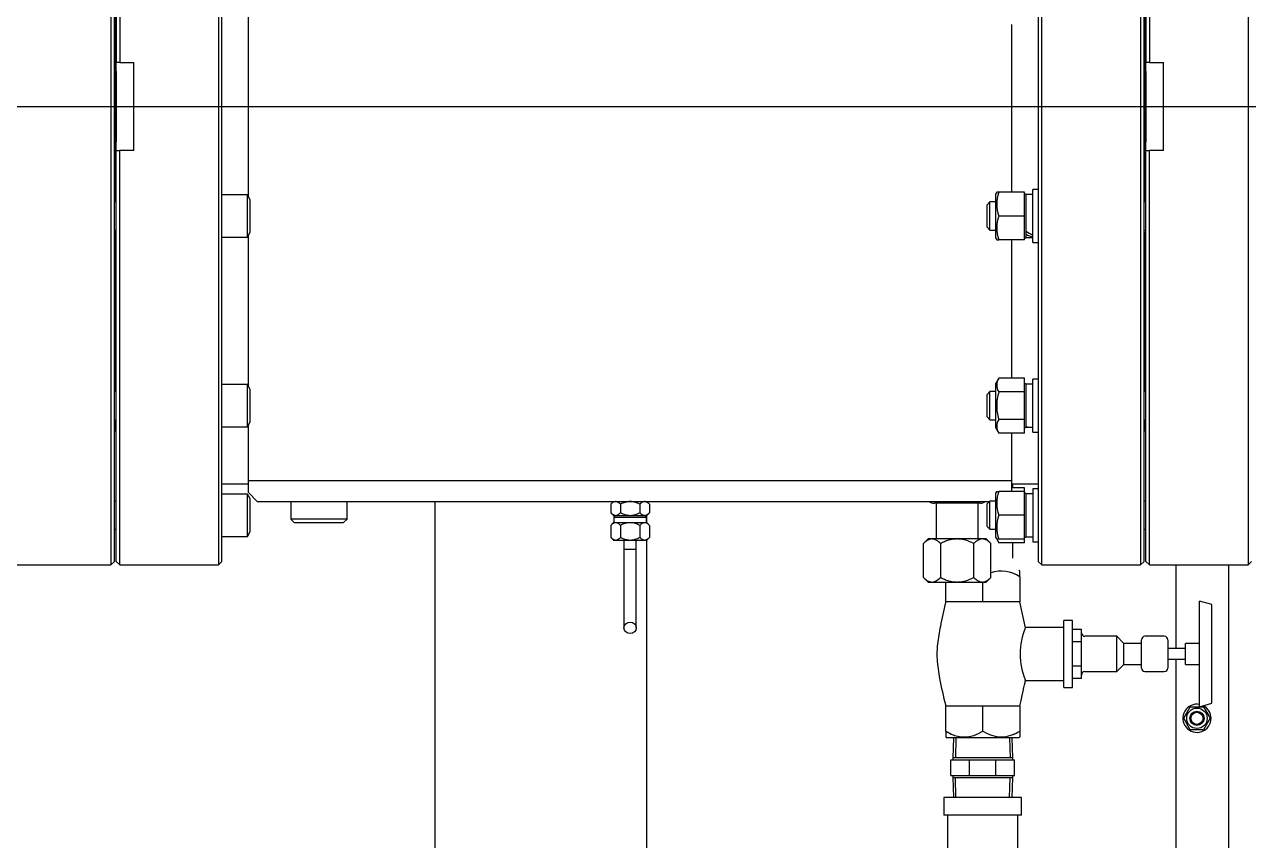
# Model space of a CAD drawing. Extents: x -681219 to -550379, y -242630 to -158199.
# Drawn here: x -621992 to -621092, y -178645 to -178045 of the extents above; entities that cross this region are included whole.
import ezdxf
from ezdxf.lldxf.tags import DXFTag

# ---------------------------------------------------------------- set-up
doc = ezdxf.new("R2010")
doc.units = 0
doc.header["$LTSCALE"] = 1000
for name, color, linetype in [('$TD_AUDIT_GENERATED_(5D6)', 7, 'CONTINUOUS'), ('150-3', 7, 'CONTINUOUS'), ('16_GB93', 7, 'CONTINUOUS'), ('16_GB97.1', 7, 'CONTINUOUS'), ('8_GB97.1', 7, 'CONTINUOUS'), ('DV1_默认层', 7, 'CONTINUOUS'), ('HV3_DN25', 7, 'CONTINUOUS'), ('M16_GB1229', 7, 'CONTINUOUS'), ('M16×150_GB70.1_1', 7, 'CONTINUOUS'), ('M8_GB6170', 7, 'CONTINUOUS'), ('M8×20_GB5783', 7, 'CONTINUOUS'), ('MY150_080202', 7, 'CONTINUOUS'), ('MYPH00711775_A', 7, 'CONTINUOUS'), ('SJPS120×2_040201', 7, 'CONTINUOUS'), ('SJPS215_130301', 7, 'CONTINUOUS'), ('WZPL-303-PT100-M', 7, 'CONTINUOUS'), ('YJR3YJR3／4C-300', 7, 'CONTINUOUS'), ('不锈钢外丝D25', 7, 'CONTINUOUS'), ('不锈钢弯头D25', 7, 'CONTINUOUS'), ('中段腔下筋', 7, 'CONTINUOUS'), ('中段腔衬套', 7, 'CONTINUOUS'), ('中段腔铸件', 7, 'CONTINUOUS'), ('进料腔衬套', 7, 'CONTINUOUS'), ('进料腔铸件', 7, 'CONTINUOUS')]:
    doc.layers.add(name, color=color, linetype=linetype)
tags = doc.linetypes.add('CENTER2', pattern=[28.575, 19.05, -3.175, 3.175, -3.175]).pattern_tags.tags
tags[10:11] = [DXFTag(74, 4), DXFTag(75, 0), DXFTag(340, '0'), DXFTag(46, 0.0), DXFTag(50, 0.0), DXFTag(44, 0.0), DXFTag(45, 0.0)]
tags[8:9] = [DXFTag(74, 4), DXFTag(75, 0), DXFTag(340, '0'), DXFTag(46, 0.0), DXFTag(50, 0.0), DXFTag(44, 0.0), DXFTag(45, 0.0)]
tags[6:7] = [DXFTag(74, 4), DXFTag(75, 0), DXFTag(340, '0'), DXFTag(46, 0.0), DXFTag(50, 0.0), DXFTag(44, 0.0), DXFTag(45, 0.0)]
tags[4:5] = [DXFTag(74, 4), DXFTag(75, 0), DXFTag(340, '0'), DXFTag(46, 0.0), DXFTag(50, 0.0), DXFTag(44, 0.0), DXFTag(45, 0.0)]

msp = doc.modelspace()

# ---------------------------------------------------------------- linework, layer by layer
at = {"layer": '$TD_AUDIT_GENERATED_(5D6)', "color": 7, "linetype": 'Continuous'}
for p, q in [((-621559.2489, -178410.8324), (-621561.2831, -178412.8667)), ((-621559.2489, -178410.8324), (-621534.8841, -178410.8324)), ((-621557.7585, -178405.6484), (-621559.0545, -178406.9444)), ((-621559.0545, -178406.9444), (-621535.0785, -178406.9444)), ((-621559.0545, -178406.9444), (-621559.0545, -178410.8324)), ((-621535.0785, -178406.9444), (-621536.3745, -178405.6484)), ((-621535.0785, -178410.8324), (-621535.0785, -178406.9444)), ((-621532.8498, -178412.8667), (-621534.8841, -178410.8324)), ((-621561.2831, -178412.8667), (-621561.2831, -178421.7581)), ((-621554.1748, -178412.8667), (-621554.1748, -178421.7581)), ((-621539.9581, -178412.8667), (-621539.9581, -178421.7581)), ((-621532.8498, -178412.8667), (-621532.8498, -178421.7581)), ((-621561.2831, -178421.7581), (-621559.2489, -178423.7924)), ((-621559.2489, -178423.7924), (-621534.8841, -178423.7924)), ((-621551.6025, -178423.7924), (-621551.6025, -178430.6907)), ((-621542.5305, -178430.6907), (-621542.5305, -178423.7924)), ((-621534.8841, -178423.7924), (-621532.8498, -178421.7581)), ((-621551.6025, -178430.2886), (-621551.6025, -178488.1746)), ((-621542.5305, -178488.1746), (-621542.5305, -178430.2886))]:
    msp.add_line(p, q, dxfattribs=at)
msp.add_arc((-621547.0665, -178502.4571), 71.9096, 86.3834278, 93.6165722, dxfattribs=at)
msp.add_ellipse((-621547.0665, -178488.1746), major_axis=(4.536, 0), ratio=0.91378331, dxfattribs=at)
for points, knots in [([(-621554.1748, -178412.8667), (-621554.7302, -178412.3113), (-621555.2982, -178411.839), (-621556.1806, -178411.333), (-621556.4798, -178411.1984), (-621557.091, -178411.0132), (-621557.4058, -178410.9633), (-621558.3366, -178410.9594), (-621558.9466, -178411.1474), (-621560.1496, -178411.8292), (-621560.7247, -178412.3082), (-621561.2831, -178412.8667)], [0, 0, 0, 0, 0.25, 0.25, 0.375, 0.375, 0.5, 0.5, 0.75, 0.75, 1, 1, 1, 1]), ([(-621539.9581, -178412.8667), (-621540.5088, -178412.5914), (-621541.0707, -178412.3341), (-621542.2255, -178411.869), (-621542.8126, -178411.6637), (-621544.0014, -178411.325), (-621544.6045, -178411.1911), (-621545.8313, -178411.0089), (-621546.4587, -178410.9615), (-621547.696, -178410.9626), (-621548.3101, -178411.01), (-621549.5299, -178411.1916), (-621550.1382, -178411.3265), (-621551.9343, -178411.8396), (-621553.0717, -178412.3151), (-621554.1748, -178412.8667)], [0, 0, 0, 0, 0.125, 0.125, 0.25, 0.25, 0.375, 0.375, 0.5, 0.5, 0.625, 0.625, 0.75, 0.75, 1, 1, 1, 1]), ([(-621532.8498, -178412.8667), (-621533.4049, -178412.3116), (-621533.9725, -178411.8395), (-621534.8548, -178411.3334), (-621535.154, -178411.1987), (-621535.7653, -178411.0133), (-621536.0801, -178410.9634), (-621537.0111, -178410.9593), (-621537.6211, -178411.1472), (-621538.8245, -178411.8291), (-621539.3996, -178412.3081), (-621539.9581, -178412.8667)], [0, 0, 0, 0, 0.25, 0.25, 0.375, 0.375, 0.5, 0.5, 0.75, 0.75, 1, 1, 1, 1]), ([(-621561.2831, -178421.7581), (-621560.7281, -178422.3132), (-621560.1605, -178422.7853), (-621559.2783, -178423.2914), (-621558.9791, -178423.4261), (-621558.3678, -178423.6115), (-621558.053, -178423.6614), (-621557.1221, -178423.6656), (-621556.512, -178423.4777), (-621555.3088, -178422.7959), (-621554.7336, -178422.3169), (-621554.1748, -178421.7581)], [0, 0, 0, 0, 0.25, 0.25, 0.375, 0.375, 0.5, 0.5, 0.75, 0.75, 1, 1, 1, 1]), ([(-621554.1748, -178421.7581), (-621553.0717, -178422.3097), (-621551.9343, -178422.7853), (-621550.1382, -178423.2984), (-621549.5299, -178423.4333), (-621548.3101, -178423.6149), (-621547.696, -178423.6623), (-621546.4587, -178423.6634), (-621545.8313, -178423.6159), (-621544.6045, -178423.4337), (-621544.0014, -178423.2998), (-621542.8126, -178422.9611), (-621542.2255, -178422.7558), (-621541.0707, -178422.2907), (-621540.5088, -178422.0335), (-621539.9581, -178421.7581)], [0, 0, 0, 0, 0.25, 0.25, 0.375, 0.375, 0.5, 0.5, 0.625, 0.625, 0.75, 0.75, 0.875, 0.875, 1, 1, 1, 1]), ([(-621539.9581, -178421.7581), (-621539.4031, -178422.3132), (-621538.8354, -178422.7853), (-621537.9532, -178423.2914), (-621537.6539, -178423.4261), (-621537.0426, -178423.6115), (-621536.7278, -178423.6614), (-621535.7969, -178423.6655), (-621535.1868, -178423.4776), (-621533.9835, -178422.7957), (-621533.4084, -178422.3167), (-621532.8498, -178421.7581)], [0, 0, 0, 0, 0.25, 0.25, 0.375, 0.375, 0.5, 0.5, 0.75, 0.75, 1, 1, 1, 1])]:
    msp.add_open_spline(points, degree=3, knots=knots, dxfattribs=at)
at = {"layer": '150-3', "color": 7, "linetype": 'Continuous'}
for p, q in [((-621690.2745, -179044.0833), (-621690.2745, -178395.2804)), ((-621534.7545, -178395.41), (-621534.7545, -178395.2804)), ((-621534.7545, -178410.962), (-621534.7545, -178405.5188)), ((-621534.7545, -179044.0833), (-621534.7545, -178423.6628))]:
    msp.add_line(p, q, dxfattribs=at)
at = {"layer": '16_GB93', "color": 7, "linetype": 'Continuous'}
for p, q in [((-621250.9305, -178169.6683), (-621256.2441, -178169.6683)), ((-621256.2441, -178201.2907), (-621250.9305, -178201.2907)), ((-621250.9305, -178309.1037), (-621256.2441, -178309.1037)), ((-621256.2441, -178340.7261), (-621255.4659, -178340.7261)), ((-621250.9305, -178389.6068), (-621256.2441, -178389.6068)), ((-621256.2441, -178421.2292), (-621250.9305, -178421.2292))]:
    msp.add_line(p, q, dxfattribs=at)
for centre, start, end in [((-621251.7086, -178324.9149), 253.3305416, 272.8209894), ((-621255.4659, -178324.9149), 267.1790106, 276.8238403)]:
    msp.add_arc(centre, 15.8112, start, end, dxfattribs=at)
for centre, start_param, end_param in [((-621251.7086, -178185.4795), 4.94505082, 5.28522331), ((-621255.4659, -178185.4795), 5.1867522, 5.52692469)]:
    msp.add_ellipse(centre, major_axis=(13.6929, -13.6929), ratio=0.57735027, start_param=start_param, end_param=end_param, dxfattribs=at)
at = {"layer": '16_GB97.1', "color": 7, "linetype": 'Continuous'}
for p, q in [((-621250.9305, -178204.9195), (-621250.9305, -178166.0395)), ((-621247.0425, -178166.0395), (-621250.9305, -178166.0395)), ((-621250.9305, -178204.9195), (-621247.0425, -178204.9195)), ((-621250.9305, -178344.3549), (-621250.9305, -178305.4749)), ((-621247.0425, -178305.4749), (-621250.9305, -178305.4749)), ((-621250.9305, -178344.3549), (-621247.0425, -178344.3549)), ((-621250.9305, -178385.978), (-621250.9305, -178424.858)), ((-621247.0425, -178385.978), (-621250.9305, -178385.978)), ((-621250.9305, -178424.858), (-621247.0425, -178424.858))]:
    msp.add_line(p, q, dxfattribs=at)
at = {"layer": '8_GB97.1', "color": 7, "linetype": 'Continuous'}
for start, end in [(79.1930771, 0), (0, 62.8089917)]:
    msp.add_arc((-621130.4025, -178554.6884), 10.368, start, end, dxfattribs=at)
at = {"layer": 'DV1_默认层', "color": 7, "linetype": 'CENTER2', "ltscale": 30}
msp.add_line((-623650.9859, -178104.9764), (-617783.6386, -178104.9764), dxfattribs=at)
at = {"layer": 'HV3_DN25', "color": 7, "linetype": 'Continuous'}
for p, q in [((-621260.6505, -178446.4724), (-621261.2985, -178445.8244)), ((-621260.6505, -178450.6827), (-621260.6505, -178446.4724)), ((-621315.0825, -178469.1524), (-621315.0825, -178454.8964)), ((-621287.8665, -178469.1524), (-621287.8665, -178454.8964)), ((-621260.6505, -178450.6827), (-621260.6505, -178469.1524)), ((-621301.4745, -178469.1524), (-621315.0825, -178469.1524)), ((-621287.8665, -178469.1524), (-621301.4745, -178469.1524)), ((-621274.2585, -178469.1524), (-621287.8665, -178469.1524)), ((-621260.6505, -178469.1524), (-621274.2585, -178469.1524)), ((-621256.5423, -178488.1379), (-621260.6505, -178469.1524)), ((-621128.4585, -178546.2644), (-621128.4585, -178468.5044)), ((-621119.3865, -178471.0964), (-621128.4585, -178468.5044)), ((-621119.3865, -178543.6724), (-621119.3865, -178471.0964)), ((-621228.2505, -178532.0084), (-621228.2505, -178482.7604)), ((-621221.7705, -178482.7604), (-621228.2505, -178482.7604)), ((-621221.7705, -178532.0084), (-621221.7705, -178482.7604)), ((-621228.2505, -178487.9444), (-621256.6351, -178487.9444)), ((-621215.2905, -178489.4265), (-621221.7705, -178489.4265)), ((-621215.2905, -178493.916), (-621215.2905, -178489.4265)), ((-621215.2905, -178498.4055), (-621221.7705, -178498.4055)), ((-621215.2905, -178498.4055), (-621215.2905, -178493.916)), ((-621215.2905, -178507.3844), (-621215.2905, -178498.4055)), ((-621189.3705, -178494.4244), (-621212.6985, -178494.4244)), ((-621189.3705, -178520.3444), (-621189.3705, -178494.4244)), ((-621184.1865, -178499.6084), (-621189.3705, -178494.4244)), ((-621184.1865, -178515.1604), (-621184.1865, -178499.6084)), ((-621171.2265, -178499.6084), (-621184.1865, -178499.6084)), ((-621171.2265, -178517.7524), (-621171.2265, -178497.0164)), ((-621154.3785, -178494.4244), (-621168.6345, -178494.4244)), ((-621151.7865, -178497.0164), (-621151.7865, -178517.7524)), ((-621138.8265, -178515.1604), (-621138.8265, -178499.6084)), ((-621128.4585, -178499.6084), (-621138.8265, -178499.6084)), ((-621215.2905, -178516.3634), (-621215.2905, -178507.3844)), ((-621138.8265, -178503.4964), (-621151.7865, -178503.4964)), ((-621215.2905, -178516.3634), (-621221.7705, -178516.3634)), ((-621215.2905, -178520.8528), (-621215.2905, -178516.3634)), ((-621189.3705, -178520.3444), (-621184.1865, -178515.1604)), ((-621184.1865, -178515.1604), (-621171.2265, -178515.1604)), ((-621151.7865, -178511.2724), (-621138.8265, -178511.2724)), ((-621138.8265, -178515.1604), (-621128.4585, -178515.1604)), ((-621256.5441, -178526.8244), (-621228.2505, -178526.8244)), ((-621215.2905, -178525.3423), (-621221.7705, -178525.3423)), ((-621215.2905, -178525.3423), (-621215.2905, -178520.8528)), ((-621212.6985, -178520.3444), (-621189.3705, -178520.3444)), ((-621168.6345, -178520.3444), (-621154.3785, -178520.3444)), ((-621228.2505, -178532.0084), (-621221.7705, -178532.0084)), ((-621315.0825, -178564.0861), (-621315.0825, -178545.6164)), ((-621315.0825, -178545.6164), (-621301.4745, -178545.6164)), ((-621301.4745, -178545.6164), (-621287.8665, -178545.6164)), ((-621287.8665, -178564.0861), (-621287.8665, -178545.6164)), ((-621287.8665, -178545.6164), (-621274.2585, -178545.6164)), ((-621274.2585, -178545.6164), (-621260.6505, -178545.6164)), ((-621260.6505, -178545.6164), (-621260.6505, -178564.0861)), ((-621128.4585, -178546.2644), (-621119.3865, -178543.6724)), ((-621315.0825, -178564.0861), (-621315.0825, -178568.2964)), ((-621315.0825, -178568.2964), (-621314.4345, -178568.9444)), ((-621261.2985, -178568.9444), (-621314.4345, -178568.9444)), ((-621261.2985, -178568.9444), (-621260.6505, -178568.2964)), ((-621260.6505, -178564.0861), (-621260.6505, -178568.2962))]:
    msp.add_line(p, q, dxfattribs=at)
for centre, radius, start, end in [((-621274.2585, -178470.6782), 24.1867, 55.7625716, 108.7337136), ((-621274.2585, -178470.892), 24.3637, 56.0454648, 69.3453418), ((-621209.4379, -178507.2789), 50.9216, 157.6854768, 202.5714994), ((-621212.6985, -178491.8324), 2.592, 180, 270), ((-621168.6345, -178497.0164), 2.592, 90, 180), ((-621154.3785, -178497.0164), 2.592, 0, 90), ((-621168.6345, -178517.7524), 2.592, 180, 270), ((-621154.3785, -178517.7524), 2.592, 270, 0), ((-621212.6985, -178522.9364), 2.592, 90, 180), ((-621301.4745, -178543.8767), 24.3638, 236.0455813, 250.7397292), ((-621301.4745, -178544.0906), 24.1867, 235.7625716, 304.2374284), ((-621274.2585, -178543.8768), 24.3637, 236.0454648, 303.9545352), ((-621274.2585, -178544.0906), 24.1867, 289.5809597, 304.2374284)]:
    msp.add_arc(centre, radius, start, end, dxfattribs=at)
msp.add_open_spline([(-621315.0825, -178469.1524), (-621316.6285, -178475.7065), (-621318.7202, -178485.1928), (-621321.3719, -178499.4438), (-621321.8377, -178512.3189), (-621319.2557, -178527.8007), (-621316.8941, -178538.2876), (-621315.0825, -178545.6164)], degree=3, knots=[0, 0, 0, 0, 0.23640711, 0.4068972, 0.54920908, 0.73496232, 1, 1, 1, 1], dxfattribs=at)
msp.add_open_spline([(-621260.6505, -178545.6164), (-621257.93, -178533.9385), (-621256.5378, -178527.6092), (-621256.4738, -178526.6287)], degree=3, dxfattribs=at)
at = {"layer": 'M16_GB1229', "color": 7, "linetype": 'Continuous'}
for p, q in [((-621277.5923, -178167.9355), (-621278.4057, -178169.3443)), ((-621257.2809, -178167.9832), (-621276.0572, -178167.9832)), ((-621257.2809, -178167.983), (-621276.0569, -178167.983)), ((-621257.2809, -178167.9832), (-621257.2809, -178167.983)), ((-621257.2809, -178185.4798), (-621257.2809, -178167.9832)), ((-621278.4057, -178169.3443), (-621278.4057, -178201.6147)), ((-621256.2441, -178169.3443), (-621257.2809, -178169.3443)), ((-621256.2441, -178169.3443), (-621256.2441, -178201.6147)), ((-621257.2809, -178185.4798), (-621276.0572, -178185.4798)), ((-621257.2809, -178202.976), (-621257.2809, -178185.4798)), ((-621278.4057, -178201.6147), (-621277.5923, -178203.0235)), ((-621257.2809, -178202.976), (-621276.0569, -178202.976)), ((-621257.2809, -178201.6147), (-621256.2441, -178201.6147)), ((-621276.0569, -178304.7117), (-621278.4057, -178308.7797)), ((-621278.4057, -178308.7797), (-621278.4057, -178341.0501)), ((-621257.2809, -178304.7117), (-621276.0569, -178304.7117)), ((-621257.2809, -178314.8133), (-621257.2809, -178304.7117)), ((-621256.2441, -178308.7797), (-621257.2809, -178308.7797)), ((-621256.2441, -178308.7797), (-621256.2441, -178341.0501)), ((-621257.2809, -178314.8133), (-621276.0572, -178314.8133)), ((-621257.2809, -178335.0165), (-621257.2809, -178314.8133)), ((-621257.2809, -178335.0165), (-621276.0572, -178335.0165)), ((-621257.2809, -178345.1181), (-621257.2809, -178335.0165)), ((-621278.4057, -178341.0501), (-621276.0569, -178345.1181)), ((-621257.2809, -178345.1181), (-621276.0569, -178345.1181)), ((-621257.2809, -178341.0501), (-621256.2441, -178341.0501)), ((-621277.5923, -178387.8739), (-621278.4057, -178389.2828)), ((-621278.4057, -178389.2828), (-621278.4057, -178421.5532)), ((-621257.2809, -178387.9215), (-621276.0569, -178387.9215)), ((-621257.2809, -178385.2152), (-621266.4825, -178385.2152)), ((-621257.2809, -178387.9215), (-621257.2809, -178385.2152)), ((-621257.2809, -178405.4177), (-621257.2809, -178387.9215)), ((-621256.2441, -178389.2828), (-621257.2809, -178389.2828)), ((-621256.2441, -178389.2828), (-621256.2441, -178421.5532)), ((-621257.2809, -178405.4177), (-621276.0572, -178405.4177)), ((-621257.2809, -178422.9142), (-621257.2809, -178405.4177)), ((-621278.4057, -178421.5532), (-621277.5923, -178422.962)), ((-621277.5923, -178422.962), (-621276.0573, -178425.6206)), ((-621257.2809, -178422.9142), (-621276.0572, -178422.9142)), ((-621257.2809, -178425.6208), (-621276.0572, -178425.6208)), ((-621257.2809, -178422.9145), (-621276.0569, -178422.9145)), ((-621257.2809, -178421.5532), (-621256.2441, -178421.5532)), ((-621257.2809, -178422.9145), (-621257.2809, -178422.9142)), ((-621257.2809, -178425.6208), (-621257.2809, -178422.9145))]:
    msp.add_line(p, q, dxfattribs=at)
for centre, radius, start, end in [((-621276.8349, -178210.1923), 42.2165, 88.9441009, 91.0652891), ((-621252.1884, -178176.7315), 25.4214, 159.8713641, 200.1286359), ((-621252.1315, -178194.2275), 25.4747, 159.9164362, 200.0852445), ((-621276.8349, -178160.7667), 42.2165, 268.9347109, 271.0558991), ((-621268.5573, -178309.7627), 9.042, 146.0398024, 213.9572865), ((-621268.5572, -178340.0671), 9.042, 146.0428621, 213.9600491), ((-621276.8419, -178344.822), 43.1066, 268.96602, 271.043406), ((-621252.1316, -178396.67), 25.4747, 159.9146953, 200.083624), ((-621252.1884, -178414.166), 25.4214, 159.8713641, 200.1286359), ((-621276.8419, -178466.0139), 43.1066, 88.956594, 91.03398)]:
    msp.add_arc(centre, radius, start, end, dxfattribs=at)
msp.add_open_spline([(-621276.0572, -178314.8133), (-621276.5286, -178316.4461), (-621276.9212, -178318.1005), (-621277.3321, -178320.6309), (-621277.4394, -178321.4845), (-621277.5836, -178323.2022), (-621277.6199, -178324.0584), (-621277.6202, -178326.6192), (-621277.4735, -178328.3156), (-621277.0655, -178330.8466), (-621276.8984, -178331.6888), (-621276.5121, -178333.366), (-621276.2944, -178334.195), (-621276.0572, -178335.0165)], degree=3, knots=[0, 0, 0, 0, 0.25, 0.25, 0.375, 0.375, 0.5, 0.5, 0.75, 0.75, 0.875, 0.875, 1, 1, 1, 1], dxfattribs=at)
at = {"layer": 'M16×150_GB70.1_1', "color": 7, "linetype": 'Continuous'}
for p, q in [((-621924.8505, -178175.1115), (-621926.1465, -178175.1115)), ((-621828.4281, -178169.9275), (-621847.0905, -178169.9275)), ((-621828.4281, -178201.0315), (-621828.4281, -178169.9275)), ((-621826.3545, -178173.519), (-621828.4281, -178169.9275)), ((-621826.3545, -178197.44), (-621826.3545, -178173.519)), ((-621282.5529, -178175.1115), (-621284.6265, -178177.1851)), ((-621282.5529, -178195.8475), (-621282.5529, -178175.1115)), ((-621278.4057, -178175.1115), (-621282.5529, -178175.1115)), ((-621167.9865, -178175.1115), (-621169.2825, -178175.1115)), ((-621284.6265, -178193.7739), (-621284.6265, -178177.1851)), ((-621284.6265, -178193.7739), (-621282.5529, -178195.8475)), ((-621926.1465, -178195.8475), (-621924.8505, -178195.8475)), ((-621847.0905, -178201.0315), (-621828.4281, -178201.0315)), ((-621828.4281, -178201.0315), (-621826.3545, -178197.44)), ((-621282.5529, -178195.8475), (-621278.4057, -178195.8475)), ((-621169.2825, -178195.8475), (-621167.9865, -178195.8475)), ((-621828.4281, -178309.3629), (-621847.0905, -178309.3629)), ((-621828.4281, -178340.4669), (-621828.4281, -178309.3629)), ((-621826.3545, -178312.9544), (-621828.4281, -178309.3629)), ((-621924.8505, -178314.5469), (-621926.1465, -178314.5469)), ((-621826.3545, -178336.8754), (-621826.3545, -178312.9544)), ((-621282.5529, -178314.5469), (-621284.6265, -178316.6205)), ((-621284.6265, -178333.2093), (-621284.6265, -178316.6205)), ((-621282.5529, -178335.2829), (-621282.5529, -178314.5469)), ((-621278.4057, -178314.5469), (-621282.5529, -178314.5469)), ((-621167.9865, -178314.5469), (-621169.2825, -178314.5469)), ((-621926.1465, -178335.2829), (-621924.8505, -178335.2829)), ((-621828.4281, -178340.4669), (-621826.3545, -178336.8754)), ((-621284.6265, -178333.2093), (-621282.5529, -178335.2829)), ((-621282.5529, -178335.2829), (-621278.4057, -178335.2829)), ((-621169.2825, -178335.2829), (-621167.9865, -178335.2829)), ((-621847.0905, -178340.4669), (-621828.4281, -178340.4669)), ((-621828.4281, -178389.866), (-621847.0905, -178389.866)), ((-621828.4281, -178420.97), (-621828.4281, -178389.866)), ((-621826.3545, -178393.4575), (-621828.4281, -178389.866)), ((-621924.8505, -178395.05), (-621926.1465, -178395.05)), ((-621826.3545, -178417.3785), (-621826.3545, -178393.4575)), ((-621282.5529, -178395.05), (-621284.6265, -178397.1236)), ((-621284.6265, -178413.7124), (-621284.6265, -178397.1236)), ((-621282.5529, -178415.786), (-621282.5529, -178395.05)), ((-621278.4057, -178395.05), (-621282.5529, -178395.05)), ((-621167.9865, -178395.05), (-621169.2825, -178395.05)), ((-621926.1465, -178415.786), (-621924.8505, -178415.786)), ((-621828.4281, -178420.97), (-621826.3545, -178417.3785)), ((-621284.6265, -178413.7124), (-621282.5529, -178415.786)), ((-621282.5529, -178415.786), (-621278.4057, -178415.786)), ((-621169.2825, -178415.786), (-621167.9865, -178415.786)), ((-621847.0905, -178420.97), (-621828.4281, -178420.97))]:
    msp.add_line(p, q, dxfattribs=at)
at = {"layer": 'M8_GB6170', "color": 7, "linetype": 'Continuous'}
for p, q in [((-621140.13, -178554.6884), (-621135.2662, -178546.2644)), ((-621135.2662, -178563.1124), (-621140.13, -178554.6884)), ((-621135.2662, -178546.2644), (-621125.5387, -178546.2644)), ((-621125.5387, -178546.2644), (-621120.675, -178554.6884)), ((-621120.675, -178554.6884), (-621125.5387, -178563.1124)), ((-621125.5387, -178563.1124), (-621135.2662, -178563.1124))]:
    msp.add_line(p, q, dxfattribs=at)
msp.add_circle((-621130.4025, -178554.6884), 7.5168, dxfattribs=at)
at = {"layer": 'M8×20_GB5783', "color": 7, "linetype": 'Continuous'}
for radius in [5.184, 4.4582]:
    msp.add_circle((-621130.4025, -178554.6884), radius, dxfattribs=at)
at = {"layer": 'MY150_080202', "color": 7, "linetype": 'Continuous'}
for p, q in [((-621145.9545, -178441.9364), (-621145.9545, -178503.4964)), ((-621107.0745, -178858.3367), (-621107.0745, -178441.9364)), ((-621145.9545, -178511.2724), (-621145.9545, -178807.4084))]:
    msp.add_line(p, q, dxfattribs=at)
at = {"layer": 'MYPH00711775_A', "color": 7, "linetype": 'Continuous'}
for p, q in [((-621827.6505, -178171.2743), (-621827.6505, -178038.6785)), ((-621266.4825, -178167.983), (-621266.4825, -178044.7124)), ((-621827.6505, -178310.7097), (-621827.6505, -178199.6847)), ((-621266.4825, -178304.7117), (-621266.4825, -178202.976)), ((-621827.6505, -178380.0209), (-621827.6505, -178339.1201)), ((-621266.4825, -178380.0209), (-621266.4825, -178345.1181)), ((-621266.4825, -178380.0209), (-621827.6505, -178380.0209))]:
    msp.add_line(p, q, dxfattribs=at)
at = {"layer": 'SJPS120×2_040201', "color": 7, "linetype": 'Continuous'}
for p, q in [((-621796.5465, -178395.2804), (-621796.5465, -178408.2404)), ((-621755.0745, -178408.2404), (-621755.0745, -178395.2804)), ((-621755.0745, -178408.2404), (-621796.5465, -178408.2404)), ((-621796.5465, -178408.2404), (-621793.9545, -178410.8324)), ((-621793.9545, -178410.8324), (-621757.6665, -178410.8324)), ((-621757.6665, -178410.8324), (-621755.0745, -178408.2404))]:
    msp.add_line(p, q, dxfattribs=at)
at = {"layer": 'SJPS215_130301', "color": 7, "linetype": 'Continuous'}
for p, q in [((-621265.8345, -178385.2152), (-621265.8345, -178382.3204)), ((-621265.8345, -178437.0116), (-621265.8345, -178425.6208))]:
    msp.add_line(p, q, dxfattribs=at)
at = {"layer": 'WZPL-303-PT100-M', "color": 7, "linetype": 'Continuous'}
for p, q in [((-621559.2489, -178395.2804), (-621561.2831, -178397.3147)), ((-621561.2831, -178397.3147), (-621561.2831, -178403.6141)), ((-621554.1748, -178397.3147), (-621554.1748, -178403.6141)), ((-621539.9581, -178397.3147), (-621539.9581, -178403.6141)), ((-621532.8498, -178397.3147), (-621534.8841, -178395.2804)), ((-621532.8498, -178397.3147), (-621532.8498, -178403.6141)), ((-621561.2831, -178403.6141), (-621559.2489, -178405.6484)), ((-621559.2489, -178405.6484), (-621534.8841, -178405.6484)), ((-621534.8841, -178405.6484), (-621532.8498, -178403.6141))]:
    msp.add_line(p, q, dxfattribs=at)
for points, knots in [([(-621554.1748, -178397.3147), (-621554.7302, -178396.7593), (-621555.2982, -178396.287), (-621556.1806, -178395.781), (-621556.4798, -178395.6464), (-621557.091, -178395.4612), (-621557.4058, -178395.4113), (-621558.3366, -178395.4074), (-621558.9466, -178395.5954), (-621560.1496, -178396.2772), (-621560.7247, -178396.7562), (-621561.2831, -178397.3147)], [0, 0, 0, 0, 0.25, 0.25, 0.375, 0.375, 0.5, 0.5, 0.75, 0.75, 1, 1, 1, 1]), ([(-621539.9581, -178397.3147), (-621540.5088, -178397.0394), (-621541.0707, -178396.7821), (-621542.2255, -178396.317), (-621542.8126, -178396.1117), (-621544.0014, -178395.773), (-621544.6045, -178395.6391), (-621545.8313, -178395.4569), (-621546.4587, -178395.4095), (-621547.696, -178395.4106), (-621548.3101, -178395.458), (-621549.5299, -178395.6396), (-621550.1382, -178395.7745), (-621551.9343, -178396.2876), (-621553.0717, -178396.7631), (-621554.1748, -178397.3147)], [0, 0, 0, 0, 0.125, 0.125, 0.25, 0.25, 0.375, 0.375, 0.5, 0.5, 0.625, 0.625, 0.75, 0.75, 1, 1, 1, 1]), ([(-621532.8498, -178397.3147), (-621533.4049, -178396.7596), (-621533.9725, -178396.2875), (-621534.8548, -178395.7814), (-621535.154, -178395.6467), (-621535.7653, -178395.4613), (-621536.0801, -178395.4114), (-621537.0111, -178395.4073), (-621537.6211, -178395.5952), (-621538.8245, -178396.2771), (-621539.3996, -178396.7561), (-621539.9581, -178397.3147)], [0, 0, 0, 0, 0.25, 0.25, 0.375, 0.375, 0.5, 0.5, 0.75, 0.75, 1, 1, 1, 1]), ([(-621561.2831, -178403.6141), (-621560.7281, -178404.1692), (-621560.1605, -178404.6413), (-621559.2783, -178405.1474), (-621558.9791, -178405.2821), (-621558.3678, -178405.4675), (-621558.053, -178405.5174), (-621557.1221, -178405.5216), (-621556.512, -178405.3337), (-621555.3088, -178404.6519), (-621554.7336, -178404.1729), (-621554.1748, -178403.6141)], [0, 0, 0, 0, 0.25, 0.25, 0.375, 0.375, 0.5, 0.5, 0.75, 0.75, 1, 1, 1, 1]), ([(-621554.1748, -178403.6141), (-621553.0717, -178404.1657), (-621551.9343, -178404.6413), (-621550.1382, -178405.1544), (-621549.5299, -178405.2893), (-621548.3101, -178405.4709), (-621547.696, -178405.5183), (-621546.4587, -178405.5194), (-621545.8313, -178405.4719), (-621544.6045, -178405.2897), (-621544.0014, -178405.1558), (-621542.8126, -178404.8171), (-621542.2255, -178404.6118), (-621541.0707, -178404.1467), (-621540.5088, -178403.8895), (-621539.9581, -178403.6141)], [0, 0, 0, 0, 0.25, 0.25, 0.375, 0.375, 0.5, 0.5, 0.625, 0.625, 0.75, 0.75, 0.875, 0.875, 1, 1, 1, 1]), ([(-621539.9581, -178403.6141), (-621539.4031, -178404.1692), (-621538.8354, -178404.6413), (-621537.9532, -178405.1474), (-621537.6539, -178405.2821), (-621537.0426, -178405.4675), (-621536.7278, -178405.5174), (-621535.7969, -178405.5215), (-621535.1868, -178405.3336), (-621533.9835, -178404.6517), (-621533.4084, -178404.1727), (-621532.8498, -178403.6141)], [0, 0, 0, 0, 0.25, 0.25, 0.375, 0.375, 0.5, 0.5, 0.75, 0.75, 1, 1, 1, 1])]:
    msp.add_open_spline(points, degree=3, knots=knots, dxfattribs=at)
at = {"layer": 'YJR3YJR3／4C-300', "color": 7, "linetype": 'Continuous'}
for p, q in [((-621289.8105, -178396.5764), (-621323.5065, -178396.5764)), ((-621322.2105, -178396.5764), (-621322.2105, -178422.4964)), ((-621291.1065, -178422.4964), (-621291.1065, -178396.5764)), ((-621327.6537, -178422.4964), (-621331.3506, -178426.1933)), ((-621331.3506, -178451.1995), (-621331.3506, -178426.1933)), ((-621327.6537, -178422.4964), (-621285.6633, -178422.4964)), ((-621319.0045, -178426.1933), (-621319.0045, -178451.1995)), ((-621294.3124, -178451.1995), (-621294.3124, -178426.1933)), ((-621281.9664, -178426.1933), (-621285.6633, -178422.4964)), ((-621281.9664, -178451.1995), (-621281.9664, -178426.1933)), ((-621331.3506, -178451.1995), (-621327.6537, -178454.8964)), ((-621285.6633, -178454.8964), (-621327.6537, -178454.8964)), ((-621285.6633, -178454.8964), (-621281.9664, -178451.1995))]:
    msp.add_line(p, q, dxfattribs=at)
for centre, start, end in [((-621323.5065, -178390.0964), 233.1301024, 270), ((-621289.8105, -178390.0964), 270, 306.8698976)]:
    msp.add_arc(centre, 6.48, start, end, dxfattribs=at)
for points, knots in [([(-621319.0045, -178426.1933), (-621319.9693, -178425.2286), (-621320.9558, -178424.4083), (-621322.4885, -178423.5294), (-621323.0084, -178423.2956), (-621323.8046, -178423.0544), (-621324.0728, -178422.9923), (-621324.6151, -178422.908), (-621324.8862, -178422.8864), (-621326.2336, -178422.8809), (-621327.2931, -178423.2075), (-621329.3826, -178424.3921), (-621330.3811, -178425.2239), (-621331.3506, -178426.1933)], [0, 0, 0, 0, 0.25, 0.25, 0.375, 0.375, 0.4375, 0.4375, 0.5, 0.5, 0.75, 0.75, 1, 1, 1, 1]), ([(-621294.3124, -178426.1933), (-621296.2284, -178425.2353), (-621298.2039, -178424.4093), (-621300.8041, -178423.6665), (-621301.33, -178423.5331), (-621302.382, -178423.3026), (-621302.9098, -178423.205), (-621304.4986, -178422.9685), (-621305.5653, -178422.8862), (-621307.7148, -178422.8843), (-621308.8046, -178422.9668), (-621310.9349, -178423.2832), (-621311.9822, -178423.5157), (-621314.047, -178424.104), (-621315.0672, -178424.4607), (-621317.0724, -178425.2685), (-621318.0483, -178425.7152), (-621319.0045, -178426.1933)], [0, 0, 0, 0, 0.25, 0.25, 0.3125, 0.3125, 0.375, 0.375, 0.5, 0.5, 0.625, 0.625, 0.75, 0.75, 0.875, 0.875, 1, 1, 1, 1]), ([(-621281.9664, -178426.1933), (-621282.9292, -178425.2305), (-621283.9143, -178424.4109), (-621285.446, -178423.5316), (-621285.9657, -178423.2974), (-621287.0276, -178422.9749), (-621287.5746, -178422.8879), (-621289.1916, -178422.8801), (-621290.2516, -178423.206), (-621292.3425, -178424.3905), (-621293.3416, -178425.2225), (-621294.3124, -178426.1933)], [0, 0, 0, 0, 0.25, 0.25, 0.375, 0.375, 0.5, 0.5, 0.75, 0.75, 1, 1, 1, 1]), ([(-621331.3506, -178451.1995), (-621330.3877, -178452.1624), (-621329.4027, -178452.9819), (-621327.871, -178453.8613), (-621327.3513, -178454.0954), (-621326.2894, -178454.418), (-621325.7423, -178454.505), (-621324.1253, -178454.5127), (-621323.0654, -178454.1868), (-621320.9745, -178453.0024), (-621319.9753, -178452.1703), (-621319.0045, -178451.1995)], [0, 0, 0, 0, 0.25, 0.25, 0.375, 0.375, 0.5, 0.5, 0.75, 0.75, 1, 1, 1, 1]), ([(-621319.0045, -178451.1995), (-621318.0483, -178451.6776), (-621317.0724, -178452.1243), (-621315.0672, -178452.9321), (-621314.047, -178453.2888), (-621311.9822, -178453.8771), (-621310.9349, -178454.1097), (-621308.8046, -178454.426), (-621307.7148, -178454.5085), (-621305.5653, -178454.5067), (-621304.4986, -178454.4244), (-621302.9098, -178454.1878), (-621302.382, -178454.0902), (-621301.33, -178453.8597), (-621300.8041, -178453.7263), (-621298.2039, -178452.9835), (-621296.2284, -178452.1575), (-621294.3124, -178451.1995)], [0, 0, 0, 0, 0.125, 0.125, 0.25, 0.25, 0.375, 0.375, 0.5, 0.5, 0.625, 0.625, 0.6875, 0.6875, 0.75, 0.75, 1, 1, 1, 1]), ([(-621294.3124, -178451.1995), (-621293.3477, -178452.1643), (-621292.3611, -178452.9845), (-621290.8284, -178453.8634), (-621290.3086, -178454.0972), (-621289.5124, -178454.3384), (-621289.2442, -178454.4006), (-621288.7019, -178454.4849), (-621288.4307, -178454.5065), (-621287.0833, -178454.512), (-621286.0238, -178454.1853), (-621283.9343, -178453.0008), (-621282.9358, -178452.169), (-621281.9664, -178451.1995)], [0, 0, 0, 0, 0.25, 0.25, 0.375, 0.375, 0.4375, 0.4375, 0.5, 0.5, 0.75, 0.75, 1, 1, 1, 1])]:
    msp.add_open_spline(points, degree=3, knots=knots, dxfattribs=at)
at = {"layer": '不锈钢外丝D25', "color": 7, "linetype": 'Continuous'}
for p, q in [((-621309.4368, -178568.9444), (-621309.8985, -178583.7188)), ((-621307.5218, -178569.0043), (-621307.9817, -178583.7188)), ((-621268.2111, -178569.0043), (-621267.7513, -178583.7188)), ((-621265.8345, -178583.7188), (-621266.2962, -178568.9444)), ((-621311.1945, -178585.1444), (-621297.4706, -178585.1444)), ((-621311.1945, -178596.8084), (-621311.1945, -178585.1444)), ((-621265.8345, -178583.7188), (-621309.8985, -178583.7188)), ((-621309.8985, -178583.7188), (-621309.8985, -178585.1444)), ((-621297.4706, -178585.1444), (-621278.2623, -178585.1444)), ((-621297.4706, -178596.8084), (-621297.4706, -178585.1444)), ((-621278.2623, -178585.1444), (-621264.5385, -178585.1444)), ((-621278.2623, -178596.8084), (-621278.2623, -178585.1444)), ((-621265.8345, -178585.1444), (-621265.8345, -178583.7188)), ((-621264.5385, -178596.8084), (-621264.5385, -178585.1444)), ((-621311.1945, -178596.8084), (-621297.4706, -178596.8084)), ((-621309.8985, -178596.8084), (-621309.8985, -178598.234)), ((-621309.8985, -178598.234), (-621265.8345, -178598.234)), ((-621309.8985, -178598.234), (-621309.4368, -178613.0084)), ((-621307.5218, -178612.9486), (-621307.9817, -178598.234)), ((-621297.4706, -178596.8084), (-621278.2623, -178596.8084)), ((-621278.2623, -178596.8084), (-621264.5385, -178596.8084)), ((-621268.2111, -178612.9486), (-621267.7513, -178598.234)), ((-621266.2962, -178613.0084), (-621265.8345, -178598.234)), ((-621265.8345, -178598.234), (-621265.8345, -178596.8084))]:
    msp.add_line(p, q, dxfattribs=at)
at = {"layer": '不锈钢弯头D25', "color": 7, "linetype": 'Continuous'}
for p, q in [((-621259.3545, -178613.0084), (-621316.3785, -178613.0084)), ((-621316.3785, -178613.0084), (-621316.3785, -178625.9684)), ((-621259.3545, -178625.9684), (-621259.3545, -178613.0084)), ((-621259.3545, -178625.9684), (-621316.3785, -178625.9684)), ((-621313.7865, -178626.1971), (-621313.7865, -178660.4949)), ((-621261.9465, -178660.4671), (-621261.9465, -178626.1192))]:
    msp.add_line(p, q, dxfattribs=at)
at = {"layer": '中段腔下筋', "color": 7, "linetype": 'Continuous'}
for p, q in [((-621827.6505, -178388.8004), (-621827.6505, -178380.0209)), ((-621266.4825, -178387.9215), (-621266.4825, -178380.0209)), ((-621827.6505, -178388.8004), (-621821.1705, -178395.2804)), ((-621821.1705, -178395.2804), (-621282.7833, -178395.2804))]:
    msp.add_line(p, q, dxfattribs=at)
at = {"layer": '中段腔衬套', "color": 7, "linetype": 'Continuous'}
for p, q in [((-621925.4985, -178034.8413), (-621925.4985, -178175.1115)), ((-621168.6345, -178034.8413), (-621168.6345, -178175.1115)), ((-621925.4985, -178195.8475), (-621925.4985, -178314.5469)), ((-621168.6345, -178197.1795), (-621168.6345, -178314.5469)), ((-621169.2825, -178292.3132), (-621168.6345, -178292.2484)), ((-621925.4985, -178335.2829), (-621925.4985, -178343.4404)), ((-621168.6345, -178335.2829), (-621168.6345, -178343.4404)), ((-621925.4985, -178343.4404), (-621924.8505, -178344.0884)), ((-621168.6345, -178343.4404), (-621167.9865, -178344.0884))]:
    msp.add_line(p, q, dxfattribs=at)
at = {"layer": '中段腔铸件', "color": 7, "linetype": 'Continuous'}
for p, q in [((-621924.8505, -177770.6084), (-621924.8505, -178072.5764)), ((-621922.2585, -177768.0164), (-621922.2585, -178072.5764)), ((-621849.6825, -177768.0164), (-621849.6825, -178441.9364)), ((-621847.0905, -178439.3444), (-621847.0905, -177770.6084)), ((-621247.0425, -177770.6084), (-621247.0425, -178439.3444)), ((-621244.4505, -178441.9364), (-621244.4505, -177768.0164)), ((-621171.8745, -177768.0164), (-621171.8745, -178441.9364)), ((-621169.2825, -178439.3444), (-621169.2825, -177770.6084)), ((-621167.9865, -177770.6084), (-621167.9865, -178072.5764)), ((-621165.3945, -177768.0164), (-621165.3945, -178072.5764)), ((-621092.8185, -177768.0164), (-621092.8185, -178441.9364)), ((-621827.6505, -178171.2743), (-621827.6505, -178038.6785)), ((-621266.4825, -178167.983), (-621266.4825, -178044.7124)), ((-621922.2585, -178072.5764), (-621924.8505, -178072.5764)), ((-621924.8505, -178079.0564), (-621924.8505, -178072.5764)), ((-621922.2585, -178072.5764), (-621911.8905, -178072.5764)), ((-621911.8905, -178137.3764), (-621911.8905, -178072.5764)), ((-621165.3945, -178072.5764), (-621167.9865, -178072.5764)), ((-621167.9865, -178079.0564), (-621167.9865, -178072.5764)), ((-621165.3945, -178072.5764), (-621155.0265, -178072.5764)), ((-621155.0265, -178137.3764), (-621155.0265, -178072.5764)), ((-621924.8505, -178079.0564), (-621924.8505, -178130.8964)), ((-621167.9865, -178079.0564), (-621167.9865, -178130.8964)), ((-621924.8505, -178137.3764), (-621924.8505, -178130.8964)), ((-621167.9865, -178137.3764), (-621167.9865, -178130.8964)), ((-621924.8505, -178137.3764), (-621922.2585, -178137.3764)), ((-621924.8505, -178439.3444), (-621924.8505, -178137.3764)), ((-621922.2585, -178441.9364), (-621922.2585, -178137.3764)), ((-621911.8905, -178137.3764), (-621922.2585, -178137.3764)), ((-621167.9865, -178137.3764), (-621165.3945, -178137.3764)), ((-621167.9865, -178439.3444), (-621167.9865, -178137.3764)), ((-621165.3945, -178441.9364), (-621165.3945, -178137.3764)), ((-621155.0265, -178137.3764), (-621165.3945, -178137.3764)), ((-621827.6505, -178310.7097), (-621827.6505, -178199.6847)), ((-621266.4825, -178304.7117), (-621266.4825, -178202.976)), ((-621827.6505, -178380.0209), (-621827.6505, -178339.1201)), ((-621266.4825, -178380.0209), (-621266.4825, -178345.1181)), ((-621847.0905, -178382.3204), (-621827.6505, -178382.3204)), ((-621266.4825, -178382.3204), (-621247.0425, -178382.3204)), ((-621924.8505, -178439.3444), (-621922.2585, -178441.9364)), ((-621922.2585, -178441.9364), (-621849.6825, -178441.9364)), ((-621849.6825, -178441.9364), (-621847.0905, -178439.3444)), ((-621247.0425, -178439.3444), (-621244.4505, -178441.9364)), ((-621244.4505, -178441.9364), (-621171.8745, -178441.9364)), ((-621171.8745, -178441.9364), (-621169.2825, -178439.3444)), ((-621167.9865, -178439.3444), (-621165.3945, -178441.9364)), ((-621165.3945, -178441.9364), (-621092.8185, -178441.9364)), ((-621092.8185, -178441.9364), (-621090.2265, -178439.3444))]:
    msp.add_line(p, q, dxfattribs=at)
at = {"layer": '进料腔衬套', "color": 7, "linetype": 'Continuous'}
msp.add_line((-621926.1465, -178292.3132), (-621925.4985, -178292.2484), dxfattribs=at)
at = {"layer": '进料腔铸件', "color": 7, "linetype": 'Continuous'}
for p, q in [((-621928.7385, -177768.0164), (-621928.7385, -178441.9364)), ((-621926.1465, -178439.3444), (-621926.1465, -177770.6084)), ((-622001.3145, -178441.9364), (-621928.7385, -178441.9364)), ((-621928.7385, -178441.9364), (-621926.1465, -178439.3444))]:
    msp.add_line(p, q, dxfattribs=at)

doc.saveas('drawing.dxf')
